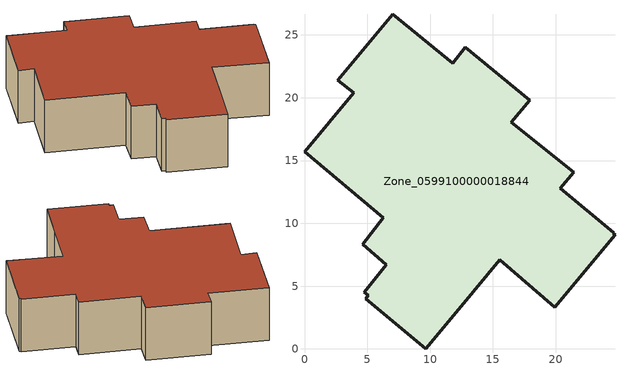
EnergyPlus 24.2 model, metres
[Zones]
Zone_0599100000018844
 floor ground (C_G): 0,15.71 3.92,20.4 2.65,21.39 7.01,26.66 11.79,22.73 12.8,24.03 17.93,19.8 16.47,18.03 21.41,14.05 20.36,12.8 24.62,9.27 24.57,9.21 24.71,9.09 19.93,3.33 15.53,7.09 12.49,3.41 9.65,0 4.88,3.98 5.09,4.26 4.77,4.51 6.51,6.69 4.62,8.34 6.27,10.46 z0
 wall outside (C_F): 3.92,20.4 0,15.71 6.27,10.46 4.62,8.34 6.51,6.69 4.77,4.51 5.09,4.26 4.88,3.98 9.65,0 12.49,3.41 15.53,7.09 19.93,3.33 24.71,9.09 24.57,9.21 24.62,9.27 20.36,12.8 21.41,14.05 16.47,18.03 17.93,19.8 12.8,24.03 11.79,22.73 7.01,26.66 2.65,21.39 3.92,20.4 z0:6.09
 roof outside (C_R): 19.93,3.33 24.71,9.09 24.57,9.21 24.62,9.27 20.36,12.8 21.41,14.05 16.47,18.03 17.93,19.8 12.8,24.03 11.79,22.73 7.01,26.66 2.65,21.39 3.92,20.4 0,15.71 6.27,10.46 4.62,8.34 6.51,6.69 4.77,4.51 5.09,4.26 4.88,3.98 9.65,0 12.49,3.41 15.53,7.09 z6.09
[BUILDING]
Pand.0599100000018844: North Axis=0; Terrain=City; Loads Convergence Tolerance Value=0.04; Temperature Convergence Tolerance Value=0.4; Solar Distribution=FullExterior; Maximum Number of Warmup Days=25; Minimum Number of Warmup Days=1
[Site:Location]
Rotterdam.The.Hague.AP_ZH_NLD Design_Conditions: Latitude=51.96; Longitude=4.45; Time Zone=1; Elevation=-4.5
[SITE:GROUNDTEMPERATURE:BUILDINGSURFACE]
18, 18, 18, 18, 18, 18, 18, 18, 18, 18, 18, 18
[MATERIAL] Thermal Absorptance=0.9; Solar Absorptance=0.7; Visible Absorptance=0.7
Name | Roughness | Thickness | Conductivity | Density | Specific Heat
G.D.1965-1974 | MediumSmooth | 0.15 | 0.882353 | 540 | 1210
F.D.1965-1974 | Rough | 0.3 | 0.697674 | 1920 | 840
R.D.1965-1974 | MediumRough | 0.2 | 0.232558 | 1500 | 1000
[CONSTRUCTION]
C_G: G.D.1965-1974
C_F: F.D.1965-1974
C_R: R.D.1965-1974
[ZONE]
Zone_0599100000018844: Type=1; Multiplier=1; Ceiling Height=Autocalculate; Volume=Autocalculate; Floor Area=autocalculate; Part of Total Floor Area=Yes
[ZONEINFILTRATION:DESIGNFLOWRATE]
Infil_Zone_0599100000018844: Zone or ZoneList or Space or SpaceList=Zone_0599100000018844; Schedule=AlwaysOn; Design Flow Rate Calculation Method=Flow/Area; Flow Rate per Floor Area=0.0042; Constant Term Coefficient=1; Temperature Term Coefficient=0; Velocity Term Coefficient=0; Velocity Squared Term Coefficient=0
[HVACTEMPLATE:ZONE:IDEALLOADSAIRSYSTEM]
Zone_0599100000018844: Maximum Heating Supply Air Temperature=50; Minimum Cooling Supply Air Temperature=13; Maximum Heating Supply Air Humidity Ratio=0.0156; Minimum Cooling Supply Air Humidity Ratio=0.0077; Heating Limit=NoLimit; Cooling Limit=NoLimit; Dehumidification Control Type=ConstantSensibleHeatRatio; Cooling Sensible Heat Ratio=0.7; Dehumidification Setpoint=60; Humidification Control Type=None; Humidification Setpoint=30; Outdoor Air Method=None; Outdoor Air Flow Rate per Person=0.00944; Outdoor Air Flow Rate per Zone Floor Area=0; Outdoor Air Flow Rate per Zone=0; Demand Controlled Ventilation Type=None; Outdoor Air Economizer Type=NoEconomizer; Heat Recovery Type=None; Sensible Heat Recovery Effectiveness=0.7; Latent Heat Recovery Effectiveness=0.65
[ZONECONTROL:THERMOSTAT]
ThermostatControl_Zone_0599100000018844: Zone or ZoneList=Zone_0599100000018844; Control Type Schedule=DualSetpointControlType; Control 1=Thermostat_Zone_0599100000018844; Temperature Difference Between Cutout And Setpoint=0
[THERMOSTATSETPOINT:DUALSETPOINT]
Thermostat_Zone_0599100000018844: Heating Setpoint Temperature Schedule=HeatingSetpoint_Zone_0599100000018844; Cooling Setpoint Temperature Schedule=CoolingSetpoint_Zone_0599100000018844
[SCHEDULE:COMPACT]
HeatingSetpoint_Zone_0599100000018844: Through: 12/31, For: AllDays, Until: 24:00, 21
CoolingSetpoint_Zone_0599100000018844: Through: 12/31, For: AllDays, Until: 24:00, 24
DualSetpointControlType: Through: 12/31, For: AllDays, Until: 24:00, 4
AlwaysOn: Through: 12/31, For: AllDays, Until: 24:00, 1
